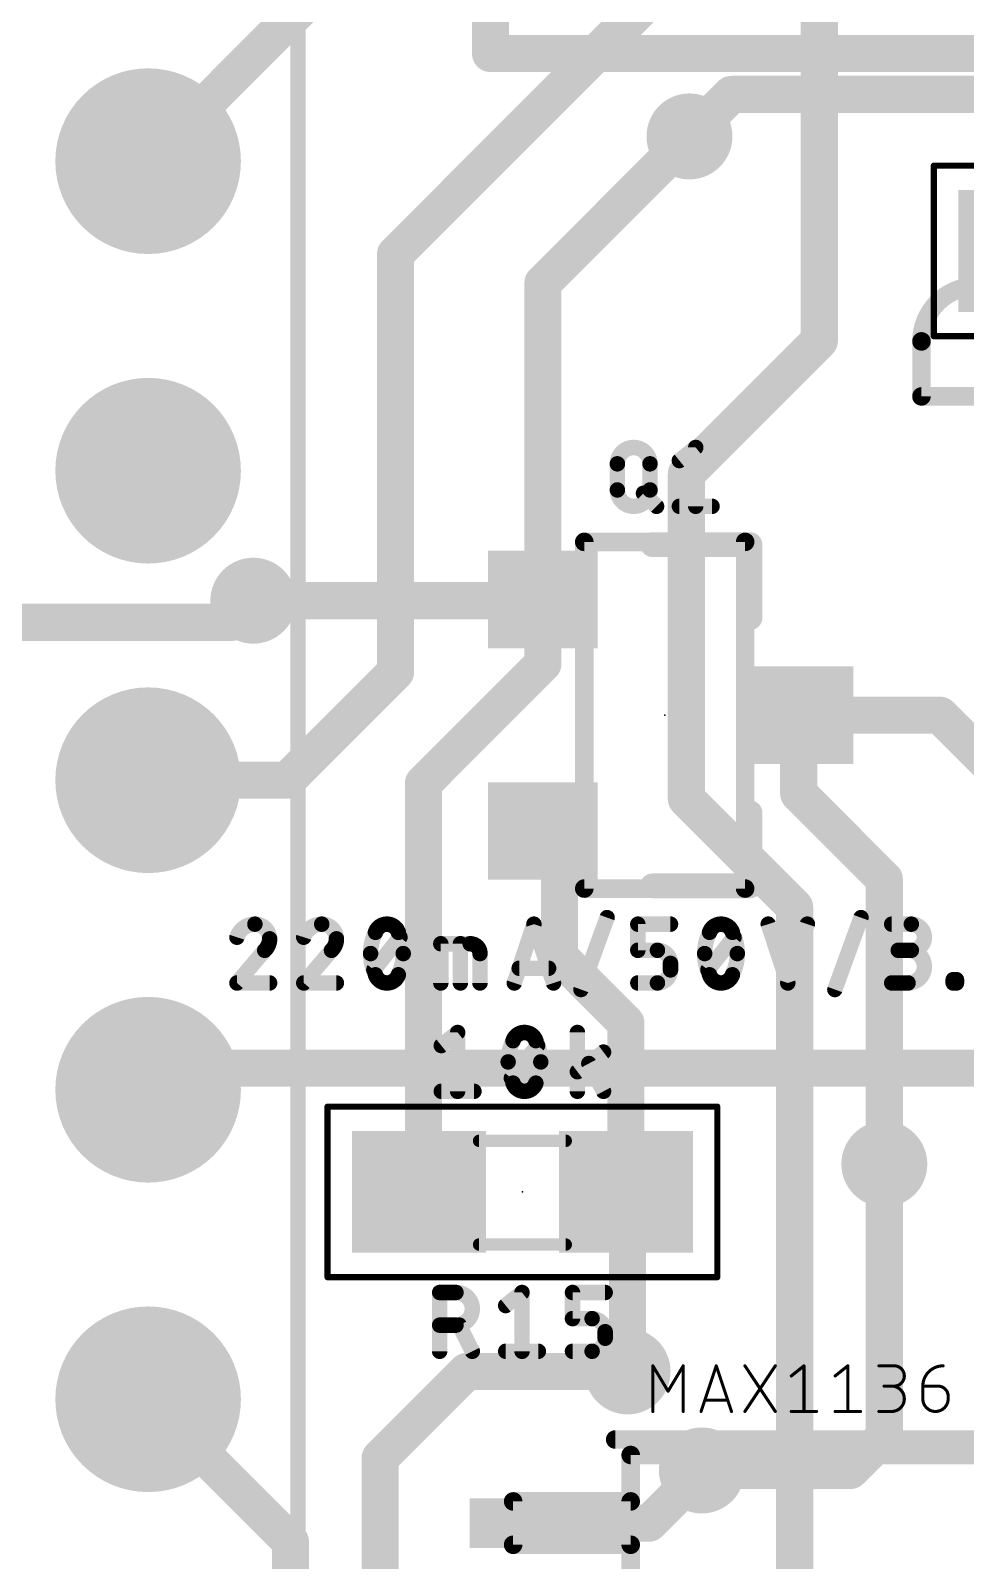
# Model space of a CAD drawing. Extents: x 11.3 to 101.7, y 6.2 to 96.
# Drawn here: x 26.54 to 34.22, y 28.62 to 41.18 of the extents above; entities that cross this region are included whole.
import ezdxf

# ---------------------------------------------------------------- set-up
doc = ezdxf.new("R2010")
doc.units = 0
for name, color, linetype in [('1', 12, 'CONTINUOUS'), ('16', 132, 'CONTINUOUS'), ('17', 110, 'CONTINUOUS'), ('18', 110, 'CONTINUOUS'), ('21', 253, 'CONTINUOUS'), ('23', 53, 'CONTINUOUS'), ('25', 253, 'CONTINUOUS'), ('27', 253, 'CONTINUOUS'), ('39', 12, 'CONTINUOUS'), ('49', 253, 'CONTINUOUS'), ('51', 253, 'CONTINUOUS')]:
    doc.layers.add(name, color=color, linetype=linetype)

# ---------------------------------------------------------------- blocks, each defined once
blk = doc.blocks.new('RECT')
blk.add_solid([(-0.5, -0.5), (0.5, -0.5), (-0.5, 0.5), (0.5, 0.5)])
blk = doc.blocks.new('ROUNDP')
at = {"const_width": 0.5}
blk.add_lwpolyline([(0, -0.25, 1), (0, 0.25, 1), (0, -0.25)], format="xyb", dxfattribs=at)
blk = doc.blocks.new('ROUNDV')
at = {"const_width": 0.5}
blk.add_lwpolyline([(0, -0.25, 1), (0, 0.25, 1), (0, -0.25)], format="xyb", dxfattribs=at)

msp = doc.modelspace()

# ---------------------------------------------------------------- linework, layer by layer
at = {"layer": '1', "const_width": 0.3048}
for points in [[(33.02, 43.175), (33.02, 38.6334)], [(30.75, 39.1066), (31.9532, 40.3098)], [(30.75, 36.51), (30.75, 39.1066)], [(33.02, 38.6334), (31.9278, 37.5412)], [(31.9278, 37.5412), (31.9278, 34.8742)], [(30.75, 36.51), (30.7398, 36.4998)], [(30.75, 36.51), (30.75, 35.9824)], [(30.7398, 36.4998), (28.3718, 36.4998)], [(30.75, 35.9824), (29.7688, 35.0012)], [(32.85, 35.56), (34.0106, 35.56)], [(32.85, 34.9172), (32.85, 35.56)], [(34.0106, 35.56), (34.8606, 34.71)], [(29.7688, 35.0012), (29.7688, 31.6856)], [(31.9278, 34.8742), (32.8168, 33.9852)], [(33.5534, 34.2138), (32.85, 34.9172)], [(30.75, 34.61), (30.8864, 34.4736)], [(30.8864, 34.4736), (30.8864, 33.5788)], [(33.5534, 31.877), (33.5534, 34.2138)], [(32.8168, 33.9852), (32.8168, 28.2448)], [(30.8864, 33.5788), (31.4316, 33.0336)], [(31.4316, 33.0336), (31.4316, 31.6484)], [(29.7316, 31.6484), (29.7688, 31.6856)], [(31.4452, 31.6348), (31.4316, 31.6484)], [(31.4452, 30.1752), (31.4452, 31.6348)], [(28.6766, 28.7782), (27.5082, 29.9466)], [(31.623, 28.9306), (32.0548, 29.3624)], [(30.8356, 28.9306), (31.623, 28.9306)], [(28.6766, 22.4028), (28.6766, 28.7782)]]:
    msp.add_lwpolyline(points, dxfattribs=at)
at = {"layer": '1', "const_width": 0.1524}
for points in [[(32.0071, 40.2559, 1), (31.8993, 40.3637)], [(30.8262, 39.1066, 1), (30.6738, 39.1066)], [(30.6961, 39.1605, 1), (30.8039, 39.0527)], [(32.9438, 38.6334, 1), (33.0962, 38.6334)], [(33.0739, 38.5795, 1), (32.9661, 38.6873)], [(32.004, 37.5412, 1), (31.8516, 37.5412)], [(31.8739, 37.5951, 1), (31.9817, 37.4873)], [(30.8262, 36.51, 1), (30.6738, 36.51)], [(30.8039, 36.4561, 1), (30.6961, 36.5639)], [(28.3718, 36.576, 1), (28.3718, 36.4236)], [(30.6859, 36.5537, 1), (30.7937, 36.4459)], [(30.6738, 36.51, 1), (30.8262, 36.51)], [(30.7398, 36.4236, 1), (30.7398, 36.576)], [(30.6738, 35.9824, 1), (30.8262, 35.9824)], [(30.8039, 35.9285, 1), (30.6961, 36.0363)], [(32.85, 35.6362, 1), (32.85, 35.4838)], [(32.9262, 35.56, 1), (32.7738, 35.56)], [(34.0645, 35.6139, 1), (33.9567, 35.5061)], [(34.0106, 35.4838, 1), (34.0106, 35.6362)], [(29.845, 35.0012, 1), (29.6926, 35.0012)], [(29.7149, 35.0551, 1), (29.8227, 34.9473)], [(31.9817, 34.9281, 1), (31.8739, 34.8203)], [(32.9039, 34.9711, 1), (32.7961, 34.8633)], [(31.8516, 34.8742, 1), (32.004, 34.8742)], [(32.7738, 34.9172, 1), (32.9262, 34.9172)], [(30.8039, 34.6639, 1), (30.6961, 34.5561)], [(30.9626, 34.4736, 1), (30.8102, 34.4736)], [(30.8325, 34.4197, 1), (30.9403, 34.5275)], [(33.6296, 34.2138, 1), (33.4772, 34.2138)], [(33.4995, 34.1599, 1), (33.6073, 34.2677)], [(32.893, 33.9852, 1), (32.7406, 33.9852)], [(32.7629, 33.9313, 1), (32.8707, 34.0391)], [(30.9403, 33.6327, 1), (30.8325, 33.5249)], [(30.8102, 33.5788, 1), (30.9626, 33.5788)], [(31.5078, 33.0336, 1), (31.3554, 33.0336)], [(31.3777, 32.9797, 1), (31.4855, 33.0875)], [(33.4772, 31.877, 1), (33.6296, 31.877)], [(29.6777, 31.7023, 1), (29.7855, 31.5945)], [(29.6926, 31.6856, 1), (29.845, 31.6856)], [(29.8227, 31.6317, 1), (29.7149, 31.7395)], [(31.4855, 31.7023, 1), (31.3777, 31.5945)], [(31.5214, 31.6348, 1), (31.369, 31.6348)], [(31.3913, 31.5809, 1), (31.4991, 31.6887)], [(31.3554, 31.6484, 1), (31.5078, 31.6484)], [(31.369, 30.1752, 1), (31.5214, 30.1752)], [(27.5621, 30.0005, 1), (27.4543, 29.8927)], [(32.1087, 29.3085, 1), (32.0009, 29.4163)], [(30.8356, 29.0068, 1), (30.8356, 28.8544)], [(31.5691, 28.9845, 1), (31.6769, 28.8767)], [(31.623, 28.8544, 1), (31.623, 29.0068)], [(28.7528, 28.7782, 1), (28.6004, 28.7782)], [(28.6227, 28.7243, 1), (28.7305, 28.8321)]]:
    msp.add_lwpolyline(points, format="xyb", dxfattribs=at)
at = {"layer": '16', "const_width": 0.3048}
for points in [[(27.5082, 40.1066), (29.5148, 42.1132)], [(29.5402, 39.3446), (32.1564, 41.9608)], [(31.9532, 40.3098), (32.298, 40.6546)], [(37.0586, 40.6546), (32.298, 40.6546)], [(29.5402, 35.9156), (29.5402, 39.3446)], [(28.3718, 36.4998), (28.194, 36.322)], [(21.4122, 36.322), (28.194, 36.322)], [(28.6512, 35.0266), (29.5402, 35.9156)], [(27.5082, 35.0266), (28.6512, 35.0266)], [(27.5082, 32.4866), (27.686, 32.6644)], [(27.686, 32.6644), (37.1094, 32.6644)], [(33.5534, 29.6418), (33.5534, 31.877)], [(29.4132, 29.464), (30.1244, 30.1752)], [(30.1244, 30.1752), (31.4452, 30.1752)], [(33.274, 29.3624), (33.5534, 29.6418)], [(29.4132, 24.2316), (29.4132, 29.464)], [(32.0548, 29.3624), (33.274, 29.3624)]]:
    msp.add_lwpolyline(points, dxfattribs=at)
at = {"layer": '16', "const_width": 0.1524}
for points in [[(32.298, 40.7308, 1), (32.298, 40.5784)], [(32.3519, 40.6007, 1), (32.2441, 40.7085)], [(31.8993, 40.3637, 1), (32.0071, 40.2559)], [(27.4543, 40.1605, 1), (27.5621, 40.0527)], [(29.6164, 39.3446, 1), (29.464, 39.3446)], [(29.4863, 39.3985, 1), (29.5941, 39.2907)], [(28.4257, 36.4459, 1), (28.3179, 36.5537)], [(28.1401, 36.3759, 1), (28.2479, 36.2681)], [(28.194, 36.2458, 1), (28.194, 36.3982)], [(29.5941, 35.8617, 1), (29.4863, 35.9695)], [(29.464, 35.9156, 1), (29.6164, 35.9156)], [(27.5082, 35.1028, 1), (27.5082, 34.9504)], [(28.5973, 35.0805, 1), (28.7051, 34.9727)], [(28.6512, 34.9504, 1), (28.6512, 35.1028)], [(27.686, 32.7406, 1), (27.686, 32.5882)], [(27.7399, 32.6105, 1), (27.6321, 32.7183)], [(27.4543, 32.5405, 1), (27.5621, 32.4327)], [(33.6296, 31.877, 1), (33.4772, 31.877)], [(30.1244, 30.2514, 1), (30.1244, 30.099)], [(30.1783, 30.1213, 1), (30.0705, 30.2291)], [(31.4452, 30.099, 1), (31.4452, 30.2514)], [(33.6073, 29.5879, 1), (33.4995, 29.6957)], [(33.4772, 29.6418, 1), (33.6296, 29.6418)], [(29.4894, 29.464, 1), (29.337, 29.464)], [(29.3593, 29.5179, 1), (29.4671, 29.4101)], [(32.0548, 29.4386, 1), (32.0548, 29.2862)], [(33.274, 29.2862, 1), (33.274, 29.4386)], [(33.2201, 29.4163, 1), (33.3279, 29.3085)]]:
    msp.add_lwpolyline(points, format="xyb", dxfattribs=at)
at = {"layer": '21'}
for points, const_width in [([(28.7382, 16.629), (28.7382, 67.129)], 0.127), ([(30.32, 42.37), (30.32, 40.99)], 0.3048), ([(30.32, 40.99), (35.72, 40.99)], 0.3048), ([(32.45, 36.96), (31.65, 36.96)], 0.2032), ([(32.45, 36.36), (32.45, 36.96)], 0.2032), ([(32.45, 34.76), (32.45, 34.16)], 0.2032), ([(32.45, 34.16), (31.65, 34.16)], 0.2032), ([(34.6964, 29.6164), (31.3436, 29.6164)], 0.1524)]:
    msp.add_lwpolyline(points, dxfattribs=dict(at, const_width=const_width))
for points, const_width in [([(30.32, 41.0662, 1), (30.32, 40.9138)], 0.1524), ([(30.2438, 40.99, 1), (30.3962, 40.99)], 0.1524), ([(31.65, 37.0108, 1), (31.65, 36.9092)], 0.1016), ([(32.5008, 36.96, 1), (32.3992, 36.96)], 0.1016), ([(32.45, 36.9092, 1), (32.45, 37.0108)], 0.1016), ([(32.3992, 36.36, 1), (32.5008, 36.36)], 0.1016), ([(32.5008, 34.76, 1), (32.3992, 34.76)], 0.1016), ([(31.65, 34.2108, 1), (31.65, 34.1092)], 0.1016), ([(32.3992, 34.16, 1), (32.5008, 34.16)], 0.1016), ([(32.45, 34.1092, 1), (32.45, 34.2108)], 0.1016), ([(31.3436, 29.6545, 1), (31.3436, 29.5783)], 0.0762)]:
    msp.add_lwpolyline(points, format="xyb", dxfattribs=dict(at, const_width=const_width))
at = {"layer": '23'}
for p in [(31.75, 35.56), (30.5816, 31.6484)]:
    msp.add_point(p, dxfattribs=at)
at = {"layer": '25'}
for points, const_width in [([(31.6294, 37.623, 1), (31.3613, 37.623)], 0.127), ([(32.0364, 37.7571, 1), (31.9729, 37.7571)], 0.0635), ([(32.0244, 37.7323, 1), (31.9848, 37.7819)], 0.0635), ([(31.3931, 37.623, 1), (31.3296, 37.623)], 0.0635), ([(31.6612, 37.623, 1), (31.5977, 37.623)], 0.0635), ([(31.8507, 37.6746, 1), (31.8904, 37.6251)], 0.0635), ([(31.3296, 37.623, 1), (31.3931, 37.623)], 0.0635), ([(31.5977, 37.623, 1), (31.6612, 37.623)], 0.0635), ([(31.3613, 37.4086, 1), (31.6294, 37.4086)], 0.127), ([(31.3931, 37.4086, 1), (31.3296, 37.4086)], 0.0635), ([(31.3296, 37.4086, 1), (31.3931, 37.4086)], 0.0635), ([(31.5983, 37.4042, 1), (31.5534, 37.3593)], 0.0635), ([(31.6612, 37.4086, 1), (31.5977, 37.4086)], 0.0635), ([(31.5977, 37.4086, 1), (31.6612, 37.4086)], 0.0635), ([(31.6606, 37.252, 1), (31.7055, 37.297)], 0.0635), ([(31.8706, 37.3063, 1), (31.8706, 37.2428)], 0.0635), ([(31.9729, 37.2745, 1), (32.0364, 37.2745)], 0.0635), ([(32.1387, 37.2428, 1), (32.1387, 37.3063)], 0.0635), ([(29.9338, 30.8229, 1), (29.8703, 30.8229)], 0.0635), ([(29.9021, 30.8546, 1), (29.9021, 30.7912)], 0.0635), ([(30.0361, 30.5548, 1), (30.0361, 30.8229)], 0.127), ([(30.0361, 30.8546, 1), (30.0361, 30.7912)], 0.0635), ([(30.0361, 30.7912, 1), (30.0361, 30.8546)], 0.0635), ([(30.6102, 30.8229, 1), (30.5467, 30.8229)], 0.0635), ([(30.5982, 30.7981, 1), (30.5586, 30.8477)], 0.0635), ([(31.0247, 30.8229, 1), (30.9612, 30.8229)], 0.0635), ([(30.993, 30.8546, 1), (30.993, 30.7912)], 0.0635), ([(31.2611, 30.7912, 1), (31.2611, 30.8546)], 0.0635), ([(30.4245, 30.7404, 1), (30.4642, 30.6909)], 0.0635), ([(30.993, 30.6402, 1), (30.993, 30.5767)], 0.0635), ([(30.9612, 30.6084, 1), (31.0247, 30.6084)], 0.0635), ([(31.2611, 30.5012, 0.4142), (31.1539, 30.6084)], 0.127), ([(31.1539, 30.6402, 1), (31.1539, 30.5767)], 0.0635), ([(31.1539, 30.5767, 1), (31.1539, 30.6402)], 0.0635), ([(29.9021, 30.5865, 1), (29.9021, 30.523)], 0.0635), ([(30.0361, 30.5865, 1), (30.0361, 30.523)], 0.0635), ([(30.0914, 30.569, 1), (30.0346, 30.5406)], 0.0635), ([(30.0361, 30.523, 1), (30.0361, 30.5865)], 0.0635), ([(31.1539, 30.3403, 0.4142), (31.2611, 30.4475)], 0.127), ([(31.2929, 30.5012, 1), (31.2294, 30.5012)], 0.0635), ([(31.2294, 30.5012, 1), (31.2929, 30.5012)], 0.0635), ([(31.2929, 30.4475, 1), (31.2294, 30.4475)], 0.0635), ([(30.1418, 30.3261, 1), (30.1986, 30.3545)], 0.0635), ([(30.4444, 30.3721, 1), (30.4444, 30.3086)], 0.0635), ([(30.7125, 30.3086, 1), (30.7125, 30.3721)], 0.0635), ([(30.993, 30.3721, 1), (30.993, 30.3086)], 0.0635), ([(31.1539, 30.3721, 1), (31.1539, 30.3086)], 0.0635), ([(31.1539, 30.3086, 1), (31.1539, 30.3721)], 0.0635), ([(31.2294, 30.4475, 1), (31.2929, 30.4475)], 0.0635), ([(29.8703, 30.3403, 1), (29.9338, 30.3403)], 0.0635), ([(30.5467, 30.3403, 1), (30.6102, 30.3403)], 0.0635)]:
    msp.add_lwpolyline(points, format="xyb", dxfattribs=dict(at, const_width=const_width))
at = {"layer": '25', "const_width": 0.127}
for points in [[(31.8706, 37.6499), (32.0046, 37.7571)], [(32.0046, 37.7571), (32.0046, 37.2745)], [(31.3613, 37.4086), (31.3613, 37.623)], [(31.6294, 37.623), (31.6294, 37.4086)], [(31.5758, 37.3817), (31.6831, 37.2745)], [(31.8706, 37.2745), (32.1387, 37.2745)], [(29.9021, 30.3403), (29.9021, 30.8229)], [(29.9021, 30.8229), (30.0361, 30.8229)], [(30.4444, 30.7157), (30.5784, 30.8229)], [(30.5784, 30.8229), (30.5784, 30.3403)], [(30.993, 30.6084), (30.993, 30.8229)], [(30.993, 30.8229), (31.2611, 30.8229)], [(31.1539, 30.6084), (30.993, 30.6084)], [(30.0361, 30.5548), (29.9021, 30.5548)], [(30.1702, 30.3403), (30.063, 30.5548)], [(31.2611, 30.4475), (31.2611, 30.5012)], [(30.4444, 30.3403), (30.7125, 30.3403)], [(30.993, 30.3403), (31.1539, 30.3403)]]:
    msp.add_lwpolyline(points, dxfattribs=at)
at = {"layer": '27'}
for points, const_width in [([(28.385, 33.8455, 0.3252), (28.2376, 33.7383)], 0.127), ([(28.5057, 33.7248, 0.4142), (28.385, 33.8455)], 0.127), ([(28.385, 33.8772, 1), (28.385, 33.8137)], 0.0635), ([(28.385, 33.8138, 1), (28.385, 33.8772)], 0.0635), ([(28.9337, 33.8455, 0.3252), (28.7862, 33.7383)], 0.127), ([(29.0543, 33.7248, 0.4142), (28.9337, 33.8455)], 0.127), ([(28.9337, 33.8772, 1), (28.9337, 33.8137)], 0.0635), ([(28.9337, 33.8138, 1), (28.9337, 33.8772)], 0.0635), ([(29.4689, 33.8455, 0.3205), (29.3751, 33.7785)], 0.127), ([(29.5627, 33.7785, 0.3205), (29.4689, 33.8455)], 0.127), ([(29.4689, 33.8772, 1), (29.4689, 33.8138)], 0.0635), ([(29.4689, 33.8138, 1), (29.4689, 33.8772)], 0.0635), ([(30.706, 33.8555, 1), (30.6458, 33.8355)], 0.0635), ([(30.706, 33.8355, 1), (30.6458, 33.8555)], 0.0635), ([(31.3068, 33.8883, 1), (31.2471, 33.91)], 0.0635), ([(31.5294, 33.8773, 1), (31.5294, 33.8137)], 0.0635), ([(31.5611, 33.8455, 1), (31.4976, 33.8455)], 0.0635), ([(31.7975, 33.8137, 1), (31.7975, 33.8773)], 0.0635), ([(32.2121, 33.8455, 0.3205), (32.1182, 33.7785)], 0.127), ([(32.3059, 33.7785, 0.3205), (32.2121, 33.8455)], 0.127), ([(32.2121, 33.8772, 1), (32.2121, 33.8138)], 0.0635), ([(32.2121, 33.8138, 1), (32.2121, 33.8772)], 0.0635), ([(32.63, 33.8555, 1), (32.5697, 33.8355)], 0.0635), ([(32.9517, 33.8355, 1), (32.8915, 33.8555)], 0.0635), ([(33.3916, 33.8883, 1), (33.3319, 33.91)], 0.0635), ([(33.6142, 33.8773, 1), (33.6142, 33.8137)], 0.0635), ([(33.7751, 33.8773, 1), (33.7751, 33.8137)], 0.0635), ([(33.7751, 33.631, 1), (33.7751, 33.8455)], 0.127), ([(33.7751, 33.8137, 1), (33.7751, 33.8773)], 0.0635), ([(28.2074, 33.748, 1), (28.2678, 33.7285)], 0.0635), ([(28.4655, 33.631, 0.2053), (28.5057, 33.7248)], 0.127), ([(28.5374, 33.7248, 1), (28.4739, 33.7248)], 0.0635), ([(28.756, 33.748, 1), (28.8164, 33.7285)], 0.0635), ([(29.0141, 33.631, 0.2053), (29.0543, 33.7248)], 0.127), ([(29.0861, 33.7248, 1), (29.0226, 33.7248)], 0.0635), ([(29.3751, 33.7785, 0.1139), (29.3348, 33.6042)], 0.127), ([(29.345, 33.7888, 1), (29.4051, 33.7682)], 0.0635), ([(29.4036, 33.7646, 1), (29.3465, 33.7924)], 0.0635), ([(29.603, 33.6042, 0.1139), (29.5627, 33.7785)], 0.127), ([(29.5913, 33.7924, 1), (29.5342, 33.7646)], 0.0635), ([(29.5327, 33.7682, 1), (29.5928, 33.7888)], 0.0635), ([(29.6009, 33.7184, 1), (29.5514, 33.7581)], 0.0635), ([(32.1182, 33.7785, 0.1139), (32.078, 33.6042)], 0.127), ([(32.0882, 33.7888, 1), (32.1483, 33.7682)], 0.0635), ([(32.1468, 33.7646, 1), (32.0897, 33.7924)], 0.0635), ([(32.3461, 33.6042, 0.1139), (32.3059, 33.7785)], 0.127), ([(32.3345, 33.7924, 1), (32.2774, 33.7646)], 0.0635), ([(32.2759, 33.7682, 1), (32.336, 33.7888)], 0.0635), ([(32.3441, 33.7184, 1), (32.2945, 33.7581)], 0.0635), ([(28.4436, 33.654, 1), (28.4874, 33.608)], 0.0635), ([(28.4897, 33.6104, 1), (28.4413, 33.6516)], 0.0635), ([(28.4739, 33.7248, 1), (28.5374, 33.7248)], 0.0635), ([(28.9922, 33.654, 1), (29.036, 33.608)], 0.0635), ([(29.0383, 33.6104, 1), (28.9899, 33.6516)], 0.0635), ([(29.0226, 33.7248, 1), (29.0861, 33.7248)], 0.0635), ([(29.3348, 33.6042, 0.1139), (29.3751, 33.4299)], 0.127), ([(29.3666, 33.6042, 1), (29.3031, 33.6042)], 0.0635), ([(29.5627, 33.4299, 0.1139), (29.603, 33.6042)], 0.127), ([(29.6347, 33.6042, 1), (29.5712, 33.6042)], 0.0635), ([(29.9115, 33.7164, 1), (29.9115, 33.6529)], 0.0635), ([(29.9433, 33.6846, 1), (29.8798, 33.6846)], 0.0635), ([(30.1042, 33.6846, 1), (30.0407, 33.6846)], 0.0635), ([(30.1528, 33.7164, 1), (30.1528, 33.6529)], 0.0635), ([(30.2333, 33.6042, 0.4142), (30.1528, 33.6846)], 0.127), ([(30.1528, 33.6529, 1), (30.1528, 33.7164)], 0.0635), ([(30.265, 33.6042, 1), (30.2015, 33.6042)], 0.0635), ([(31.4976, 33.631, 1), (31.5611, 33.631)], 0.0635), ([(31.5294, 33.6628, 1), (31.5294, 33.5993)], 0.0635), ([(31.6903, 33.6628, 1), (31.6903, 33.5993)], 0.0635), ([(31.7975, 33.5238, 0.4142), (31.6903, 33.631)], 0.127), ([(31.6903, 33.5993, 1), (31.6903, 33.6628)], 0.0635), ([(32.078, 33.6042, 0.1139), (32.1182, 33.4299)], 0.127), ([(32.1098, 33.6042, 1), (32.0463, 33.6042)], 0.0635), ([(32.3059, 33.4299, 0.1139), (32.3461, 33.6042)], 0.127), ([(32.3779, 33.6042, 1), (32.3144, 33.6042)], 0.0635), ([(33.6678, 33.6628, 1), (33.6678, 33.5993)], 0.0635), ([(33.7483, 33.6628, 1), (33.7483, 33.5993)], 0.0635), ([(33.7483, 33.3629, 1), (33.7483, 33.631)], 0.127), ([(33.7751, 33.6628, 1), (33.7751, 33.5993)], 0.0635), ([(33.7751, 33.5993, 1), (33.7751, 33.6628)], 0.0635), ([(29.3031, 33.6042, 1), (29.3666, 33.6042)], 0.0635), ([(29.3369, 33.49, 1), (29.3864, 33.4503)], 0.0635), ([(29.5712, 33.6042, 1), (29.6347, 33.6042)], 0.0635), ([(30.2015, 33.6042, 1), (30.265, 33.6042)], 0.0635), ([(30.5553, 33.5153, 1), (30.5553, 33.4518)], 0.0635), ([(30.7966, 33.4518, 1), (30.7966, 33.5153)], 0.0635), ([(31.6903, 33.3629, 0.4142), (31.7975, 33.4701)], 0.127), ([(31.8293, 33.5238, 1), (31.7658, 33.5238)], 0.0635), ([(31.7658, 33.5238, 1), (31.8293, 33.5238)], 0.0635), ([(31.8293, 33.4701, 1), (31.7658, 33.4701)], 0.0635), ([(32.0463, 33.6042, 1), (32.1098, 33.6042)], 0.0635), ([(32.08, 33.49, 1), (32.1296, 33.4503)], 0.0635), ([(32.3144, 33.6042, 1), (32.3779, 33.6042)], 0.0635), ([(28.2376, 33.3947, 1), (28.2376, 33.3312)], 0.0635), ([(28.2134, 33.3835, 1), (28.2618, 33.3423)], 0.0635), ([(28.5057, 33.3312, 1), (28.5057, 33.3947)], 0.0635), ([(28.7862, 33.3947, 1), (28.7862, 33.3312)], 0.0635), ([(28.762, 33.3835, 1), (28.8104, 33.3423)], 0.0635), ([(29.0543, 33.3312, 1), (29.0543, 33.3947)], 0.0635), ([(29.4051, 33.4402, 1), (29.345, 33.4196)], 0.0635), ([(29.3751, 33.4299, 0.3205), (29.4689, 33.3629)], 0.127), ([(29.3465, 33.416, 1), (29.4036, 33.4438)], 0.0635), ([(29.4689, 33.3629, 0.3205), (29.5627, 33.4299)], 0.127), ([(29.4689, 33.3946, 1), (29.4689, 33.3312)], 0.0635), ([(29.4689, 33.3312, 1), (29.4689, 33.3946)], 0.0635), ([(29.5342, 33.4438, 1), (29.5913, 33.416)], 0.0635), ([(29.5928, 33.4196, 1), (29.5327, 33.4402)], 0.0635), ([(29.8798, 33.3629, 1), (29.9433, 33.3629)], 0.0635), ([(30.0407, 33.3629, 1), (30.1042, 33.3629)], 0.0635), ([(30.2015, 33.3629, 1), (30.265, 33.3629)], 0.0635), ([(30.4849, 33.3729, 1), (30.5452, 33.3529)], 0.0635), ([(30.8067, 33.3529, 1), (30.8669, 33.3729)], 0.0635), ([(31.5294, 33.3947, 1), (31.5294, 33.3312)], 0.0635), ([(31.6903, 33.3947, 1), (31.6903, 33.3312)], 0.0635), ([(31.6903, 33.3312, 1), (31.6903, 33.3947)], 0.0635), ([(31.7658, 33.4701, 1), (31.8293, 33.4701)], 0.0635), ([(32.1182, 33.4299, 0.3205), (32.2121, 33.3629)], 0.127), ([(32.1483, 33.4402, 1), (32.0882, 33.4196)], 0.0635), ([(32.0897, 33.416, 1), (32.1468, 33.4438)], 0.0635), ([(32.2121, 33.3629, 0.3205), (32.3059, 33.4299)], 0.127), ([(32.2121, 33.3946, 1), (32.2121, 33.3312)], 0.0635), ([(32.2121, 33.3312, 1), (32.2121, 33.3946)], 0.0635), ([(32.2774, 33.4438, 1), (32.3345, 33.416)], 0.0635), ([(32.336, 33.4196, 1), (32.2759, 33.4402)], 0.0635), ([(32.7306, 33.3729, 1), (32.7908, 33.3529)], 0.0635), ([(32.7306, 33.3529, 1), (32.7908, 33.3729)], 0.0635), ([(33.6142, 33.3947, 1), (33.6142, 33.3312)], 0.0635), ([(33.7483, 33.3947, 1), (33.7483, 33.3312)], 0.0635), ([(33.7483, 33.3312, 1), (33.7483, 33.3947)], 0.0635), ([(34.1189, 33.4215, 1), (34.1189, 33.358)], 0.0635), ([(34.1507, 33.3897, 1), (34.0872, 33.3897)], 0.0635), ([(34.1189, 33.3947, 1), (34.1189, 33.3312)], 0.0635), ([(34.0872, 33.3629, 1), (34.1507, 33.3629)], 0.0635), ([(34.1775, 33.3897, 1), (34.114, 33.3897)], 0.0635), ([(34.114, 33.3629, 1), (34.1775, 33.3629)], 0.0635), ([(34.1457, 33.358, 1), (34.1457, 33.4215)], 0.0635), ([(34.1457, 33.3312, 1), (34.1457, 33.3947)], 0.0635), ([(31.0326, 33.3201, 1), (31.0923, 33.2984)], 0.0635), ([(33.1174, 33.3201, 1), (33.1771, 33.2984)], 0.0635), ([(30.0814, 32.9565, 1), (30.0179, 32.9565)], 0.0635), ([(30.0695, 32.9317, 1), (30.0298, 32.9813)], 0.0635), ([(30.5983, 32.9565, 0.3205), (30.5045, 32.8895)], 0.127), ([(30.6921, 32.8895, 0.3205), (30.5983, 32.9565)], 0.127), ([(30.5983, 32.9882, 1), (30.5983, 32.9248)], 0.0635), ([(30.5983, 32.9248, 1), (30.5983, 32.9882)], 0.0635), ([(31.0649, 32.9565, 1), (31.0014, 32.9565)], 0.0635), ([(29.8958, 32.874, 1), (29.9354, 32.8245)], 0.0635), ([(30.5045, 32.8895, 0.1139), (30.4642, 32.7152)], 0.127), ([(30.4744, 32.8998, 1), (30.5345, 32.8792)], 0.0635), ([(30.533, 32.8756, 1), (30.4759, 32.9034)], 0.0635), ([(30.7323, 32.7152, 0.1139), (30.6921, 32.8895)], 0.127), ([(30.7207, 32.9034, 1), (30.6636, 32.8756)], 0.0635), ([(30.6621, 32.8792, 1), (30.7222, 32.8998)], 0.0635), ([(30.7303, 32.8294, 1), (30.6807, 32.8691)], 0.0635), ([(30.4642, 32.7152, 0.1139), (30.5045, 32.5409)], 0.127), ([(30.496, 32.7152, 1), (30.4325, 32.7152)], 0.0635), ([(30.6921, 32.5409, 0.1139), (30.7323, 32.7152)], 0.127), ([(30.7641, 32.7152, 1), (30.7006, 32.7152)], 0.0635), ([(31.2666, 32.7702, 1), (31.2285, 32.821)], 0.0635), ([(30.4325, 32.7152, 1), (30.496, 32.7152)], 0.0635), ([(30.7006, 32.7152, 1), (30.7641, 32.7152)], 0.0635), ([(31.0141, 32.6602, 1), (31.0522, 32.6094)], 0.0635), ([(31.155, 32.7166, 1), (31.0989, 32.6869)], 0.0635), ([(29.9156, 32.5057, 1), (29.9156, 32.4421)], 0.0635), ([(30.1837, 32.4421, 1), (30.1837, 32.5057)], 0.0635), ([(30.4663, 32.601, 1), (30.5158, 32.5613)], 0.0635), ([(30.5345, 32.5512, 1), (30.4744, 32.5306)], 0.0635), ([(30.5045, 32.5409, 0.3205), (30.5983, 32.4739)], 0.127), ([(30.4759, 32.527, 1), (30.533, 32.5548)], 0.0635), ([(30.5983, 32.4739, 0.3205), (30.6921, 32.5409)], 0.127), ([(30.5983, 32.5056, 1), (30.5983, 32.4422)], 0.0635), ([(30.5983, 32.4422, 1), (30.5983, 32.5056)], 0.0635), ([(30.6636, 32.5548, 1), (30.7207, 32.527)], 0.0635), ([(30.7222, 32.5306, 1), (30.6621, 32.5512)], 0.0635), ([(31.2195, 32.459, 1), (31.2757, 32.4888)], 0.0635), ([(30.0179, 32.4739, 1), (30.0814, 32.4739)], 0.0635), ([(31.0014, 32.4739, 1), (31.0649, 32.4739)], 0.0635), ([(31.658, 30.2244, 1), (31.6472, 30.2178)], 0.0127), ([(31.659, 30.2211, 1), (31.6463, 30.2211)], 0.0127), ([(31.9087, 30.2211, 1), (31.896, 30.2211)], 0.0127), ([(31.9078, 30.2178, 1), (31.8969, 30.2244)], 0.0127), ([(32.1795, 30.2231, 1), (32.1674, 30.2191)], 0.0127), ([(32.1795, 30.2191, 1), (32.1674, 30.2231)], 0.0127), ([(32.4139, 30.2246, 1), (32.4033, 30.2176)], 0.0127), ([(32.6636, 30.2176, 1), (32.653, 30.2246)], 0.0127), ([(32.7854, 30.1428, 1), (32.7934, 30.1329)], 0.0127), ([(32.8998, 30.2211, 1), (32.8871, 30.2211)], 0.0127), ([(32.8974, 30.2161, 1), (32.8895, 30.2261)], 0.0127), ([(33.1454, 30.1428, 1), (33.1534, 30.1329)], 0.0127), ([(33.2598, 30.2211, 1), (33.2471, 30.2211)], 0.0127), ([(33.2574, 30.2161, 1), (33.2495, 30.2261)], 0.0127), ([(33.5094, 30.2275, 1), (33.5094, 30.2147)], 0.0127), ([(33.6343, 30.2275, 1), (33.6343, 30.2147)], 0.0127), ([(33.6343, 30.0546, 1), (33.6343, 30.2211)], 0.0254), ([(33.6343, 30.2147, 1), (33.6343, 30.2275)], 0.0127), ([(34.0359, 30.2211, 0.4142), (33.8694, 30.0546)], 0.0254), ([(34.0359, 30.2148, 1), (34.0359, 30.2274)], 0.0127), ([(31.772, 30.0163, 1), (31.7829, 30.0097)], 0.0127), ([(31.772, 30.0097, 1), (31.7829, 30.0163)], 0.0127), ([(33.551, 30.061, 1), (33.551, 30.0483)], 0.0127), ([(33.6135, 30.061, 1), (33.6135, 30.0483)], 0.0127), ([(33.6135, 29.8465, 1), (33.6135, 30.0546)], 0.0254), ([(33.6343, 30.061, 1), (33.6343, 30.0483)], 0.0127), ([(33.6343, 30.0483, 1), (33.6343, 30.061)], 0.0127), ([(33.8694, 30.061, 1), (33.8694, 30.0483)], 0.0127), ([(33.8757, 30.0546, 1), (33.8631, 30.0546)], 0.0127), ([(33.8631, 30.0546, 1), (33.8757, 30.0546)], 0.0127), ([(33.9943, 30.061, 1), (33.9943, 30.0483)], 0.0127), ([(34.0775, 29.9714, 0.4142), (33.9943, 30.0546)], 0.0254), ([(33.9943, 30.0483, 1), (33.9943, 30.061)], 0.0127), ([(32.0798, 29.9465, 1), (32.0798, 29.9338)], 0.0127), ([(32.2671, 29.9338, 1), (32.2671, 29.9465)], 0.0127), ([(33.8694, 29.9506, 1), (34.0775, 29.9506)], 0.0254), ([(33.8757, 29.9506, 1), (33.863, 29.9506)], 0.0127), ([(33.8631, 29.9506, 1), (33.8757, 29.9506)], 0.0127), ([(34.0839, 29.9714, 1), (34.0712, 29.9714)], 0.0127), ([(34.0712, 29.9714, 1), (34.0839, 29.9714)], 0.0127), ([(34.0839, 29.9506, 1), (34.0712, 29.9506)], 0.0127), ([(34.0712, 29.9506, 1), (34.0839, 29.9506)], 0.0127), ([(31.6463, 29.8465, 1), (31.659, 29.8465)], 0.0127), ([(31.896, 29.8465, 1), (31.9087, 29.8465)], 0.0127), ([(32.0426, 29.8485, 1), (32.0546, 29.8445)], 0.0127), ([(32.2923, 29.8445, 1), (32.3044, 29.8485)], 0.0127), ([(32.4033, 29.85, 1), (32.4139, 29.843)], 0.0127), ([(32.653, 29.843, 1), (32.6636, 29.85)], 0.0127), ([(32.7894, 29.8529, 1), (32.7894, 29.8402)], 0.0127), ([(32.8871, 29.8465, 1), (32.8998, 29.8465)], 0.0127), ([(32.9975, 29.8402, 1), (32.9975, 29.8529)], 0.0127), ([(33.1494, 29.8529, 1), (33.1494, 29.8402)], 0.0127), ([(33.2471, 29.8465, 1), (33.2598, 29.8465)], 0.0127), ([(33.3575, 29.8402, 1), (33.3575, 29.8529)], 0.0127), ([(33.5094, 29.8529, 1), (33.5094, 29.8402)], 0.0127), ([(33.6135, 29.8529, 1), (33.6135, 29.8402)], 0.0127), ([(33.6135, 29.8402, 1), (33.6135, 29.8529)], 0.0127)]:
    msp.add_lwpolyline(points, format="xyb", dxfattribs=dict(at, const_width=const_width))
for points, const_width in [([(30.515, 33.3629), (30.6759, 33.8455)], 0.127), ([(30.6759, 33.8455), (30.8368, 33.3629)], 0.127), ([(31.0624, 33.3093), (31.2769, 33.8991)], 0.127), ([(31.5294, 33.631), (31.5294, 33.8455)], 0.127), ([(31.5294, 33.8455), (31.7975, 33.8455)], 0.127), ([(32.5999, 33.8455), (32.7607, 33.3629)], 0.127), ([(32.7607, 33.3629), (32.9216, 33.8455)], 0.127), ([(33.1472, 33.3093), (33.3617, 33.8991)], 0.127), ([(33.6142, 33.8455), (33.7751, 33.8455)], 0.127), ([(29.3617, 33.4701), (29.5761, 33.7383)], 0.127), ([(32.1048, 33.4701), (32.3193, 33.7383)], 0.127), ([(28.4655, 33.631), (28.2376, 33.3629)], 0.127), ([(29.0141, 33.631), (28.7862, 33.3629)], 0.127), ([(29.9115, 33.3629), (29.9115, 33.6846)], 0.127), ([(29.9115, 33.6846), (30.1528, 33.6846)], 0.127), ([(30.0724, 33.3629), (30.0724, 33.6846)], 0.127), ([(30.2333, 33.6042), (30.2333, 33.3629)], 0.127), ([(31.6903, 33.631), (31.5294, 33.631)], 0.127), ([(33.7751, 33.631), (33.6678, 33.631)], 0.127), ([(30.7966, 33.4836), (30.5553, 33.4836)], 0.127), ([(31.7975, 33.4701), (31.7975, 33.5238)], 0.127), ([(28.2376, 33.3629), (28.5057, 33.3629)], 0.127), ([(28.7862, 33.3629), (29.0543, 33.3629)], 0.127), ([(31.5294, 33.3629), (31.6903, 33.3629)], 0.127), ([(33.6142, 33.3629), (33.7483, 33.3629)], 0.127), ([(34.1189, 33.3629), (34.1189, 33.3897)], 0.127), ([(34.1189, 33.3897), (34.1457, 33.3897)], 0.127), ([(34.1457, 33.3629), (34.1189, 33.3629)], 0.127), ([(34.1457, 33.3897), (34.1457, 33.3629)], 0.127), ([(29.9156, 32.8493), (30.0497, 32.9565)], 0.127), ([(30.0497, 32.9565), (30.0497, 32.4739)], 0.127), ([(31.0331, 32.4739), (31.0331, 32.9565)], 0.127), ([(30.491, 32.5811), (30.7055, 32.8493)], 0.127), ([(31.2476, 32.7956), (31.0331, 32.6348)], 0.127), ([(31.2476, 32.4739), (31.1269, 32.7018)], 0.127), ([(29.9156, 32.4739), (30.1837, 32.4739)], 0.127), ([(31.6526, 29.8465), (31.6526, 30.2211)], 0.0254), ([(31.6526, 30.2211), (31.7775, 30.013)], 0.0254), ([(31.7775, 30.013), (31.9023, 30.2211)], 0.0254), ([(31.9023, 30.2211), (31.9023, 29.8465)], 0.0254), ([(32.0486, 29.8465), (32.1735, 30.2211)], 0.0254), ([(32.1735, 30.2211), (32.2983, 29.8465)], 0.0254), ([(32.4086, 29.8465), (32.6583, 30.2211)], 0.0254), ([(32.4086, 30.2211), (32.6583, 29.8465)], 0.0254), ([(32.7894, 30.1379), (32.8935, 30.2211)], 0.0254), ([(32.8935, 30.2211), (32.8935, 29.8465)], 0.0254), ([(33.1494, 30.1379), (33.2535, 30.2211)], 0.0254), ([(33.2535, 30.2211), (33.2535, 29.8465)], 0.0254), ([(33.5094, 30.2211), (33.6343, 30.2211)], 0.0254), ([(33.6343, 30.0546), (33.551, 30.0546)], 0.0254), ([(33.8694, 30.0546), (33.9943, 30.0546)], 0.0254), ([(33.8694, 29.9506), (33.8694, 30.0546)], 0.0254), ([(32.2671, 29.9402), (32.0798, 29.9402)], 0.0254), ([(34.0775, 29.9714), (34.0775, 29.9506)], 0.0254), ([(32.7894, 29.8465), (32.9975, 29.8465)], 0.0254), ([(33.1494, 29.8465), (33.3575, 29.8465)], 0.0254), ([(33.5094, 29.8465), (33.6135, 29.8465)], 0.0254)]:
    msp.add_lwpolyline(points, dxfattribs=dict(at, const_width=const_width))
at = {"layer": '39', "const_width": 0.0508}
for points in [[(33.96, 40.07), (37.16, 40.07)], [(33.96, 38.67), (33.96, 40.07)], [(37.16, 38.67), (33.96, 38.67)], [(28.9816, 30.9484), (28.9816, 32.3484)], [(28.9816, 32.3484), (32.1816, 32.3484)], [(32.1816, 32.3484), (32.1816, 30.9484)], [(32.1816, 30.9484), (28.9816, 30.9484)]]:
    msp.add_lwpolyline(points, dxfattribs=at)
at = {"layer": '39', "const_width": 0.0254}
for points in [[(33.96, 40.0827, 1), (33.96, 40.0573)], [(33.9727, 40.07, 1), (33.9473, 40.07)], [(33.96, 38.6827, 1), (33.96, 38.6573)], [(33.9473, 38.67, 1), (33.9727, 38.67)], [(28.9943, 32.3484, 1), (28.9689, 32.3484)], [(28.9816, 32.3611, 1), (28.9816, 32.3357)], [(32.1943, 32.3484, 1), (32.1689, 32.3484)], [(32.1816, 32.3357, 1), (32.1816, 32.3611)], [(28.9816, 30.9611, 1), (28.9816, 30.9357)], [(28.9689, 30.9484, 1), (28.9943, 30.9484)], [(32.1689, 30.9484, 1), (32.1943, 30.9484)], [(32.1816, 30.9357, 1), (32.1816, 30.9611)]]:
    msp.add_lwpolyline(points, format="xyb", dxfattribs=at)
at = {"layer": '49'}
for points, const_width in [([(34.7613, 38.6278, 1), (33.8582, 38.6278)], 0.1524), ([(33.8963, 38.6278, 1), (33.8201, 38.6278)], 0.0762), ([(33.8201, 38.6278, 1), (33.8963, 38.6278)], 0.0762), ([(33.8582, 38.2143, 1), (33.8582, 38.1381)], 0.0762), ([(33.8201, 38.1762, 1), (33.8963, 38.1762)], 0.0762)]:
    msp.add_lwpolyline(points, format="xyb", dxfattribs=dict(at, const_width=const_width))
at = {"layer": '49', "const_width": 0.1524}
for points in [[(33.8582, 38.1762), (33.8582, 38.6278)], [(35.4838, 38.1762), (33.8582, 38.1762)]]:
    msp.add_lwpolyline(points, dxfattribs=at)
at = {"layer": '51'}
for points, const_width in [([(31.0896, 34.1376), (31.0896, 36.9824)], 0.1524), ([(31.0896, 36.9824), (32.4104, 36.9824)], 0.1524), ([(32.4104, 36.9824), (32.4104, 34.1376)], 0.1524), ([(32.4104, 34.1376), (31.0896, 34.1376)], 0.1524), ([(30.9376, 32.0674), (30.2256, 32.0674)], 0.1016), ([(30.9376, 31.2164), (30.2256, 31.2164)], 0.1016), ([(34.5694, 29.4894), (31.4706, 29.4894)], 0.1524), ([(31.4706, 29.4894), (31.4706, 26.3906)], 0.1524), ([(31.4706, 29.1084), (30.5054, 29.1084)], 0.1524), ([(30.5054, 29.1084), (30.5054, 28.7528)], 0.1524), ([(31.4706, 28.7528), (31.4706, 29.1084)], 0.1524), ([(30.5054, 28.7528), (31.4706, 28.7528)], 0.1524)]:
    msp.add_lwpolyline(points, dxfattribs=dict(at, const_width=const_width))
for points, const_width in [([(31.1277, 36.9824, 1), (31.0515, 36.9824)], 0.0762), ([(31.0896, 37.0205, 1), (31.0896, 36.9443)], 0.0762), ([(32.4485, 36.9824, 1), (32.3723, 36.9824)], 0.0762), ([(32.4104, 36.9443, 1), (32.4104, 37.0205)], 0.0762), ([(31.0896, 34.1757, 1), (31.0896, 34.0995)], 0.0762), ([(31.0515, 34.1376, 1), (31.1277, 34.1376)], 0.0762), ([(32.3723, 34.1376, 1), (32.4485, 34.1376)], 0.0762), ([(32.4104, 34.0995, 1), (32.4104, 34.1757)], 0.0762), ([(30.2256, 32.0928, 1), (30.2256, 32.042)], 0.0508), ([(30.9376, 32.042, 1), (30.9376, 32.0928)], 0.0508), ([(30.2256, 31.2418, 1), (30.2256, 31.191)], 0.0508), ([(30.9376, 31.191, 1), (30.9376, 31.2418)], 0.0508), ([(31.4706, 29.5275, 1), (31.4706, 29.4513)], 0.0762), ([(31.5087, 29.4894, 1), (31.4325, 29.4894)], 0.0762), ([(30.5054, 29.1465, 1), (30.5054, 29.0703)], 0.0762), ([(30.5435, 29.1084, 1), (30.4673, 29.1084)], 0.0762), ([(31.5087, 29.1084, 1), (31.4325, 29.1084)], 0.0762), ([(31.4706, 29.0703, 1), (31.4706, 29.1465)], 0.0762), ([(30.5054, 28.7909, 1), (30.5054, 28.7147)], 0.0762), ([(30.4673, 28.7528, 1), (30.5435, 28.7528)], 0.0762), ([(31.4325, 28.7528, 1), (31.5087, 28.7528)], 0.0762), ([(31.4706, 28.7147, 1), (31.4706, 28.7909)], 0.0762)]:
    msp.add_lwpolyline(points, format="xyb", dxfattribs=dict(at, const_width=const_width))

# ---------------------------------------------------------------- block references
at = {"layer": '1', "xscale": 1.1}
msp.add_blockref('RECT', (34.71, 39.37), dxfattribs=at)
at = {"layer": '1'}
for p, xscale, yscale, rotation in [((30.75, 36.51), 0.8, 0.9, 270), ((32.85, 35.56), 0.8, 0.9, 270), ((30.75, 34.61), 0.8, 0.9, 270), ((30.8356, 28.9306), 1.3716, 0.4064, 180)]:
    msp.add_blockref('RECT', p, dxfattribs=dict(at, xscale=xscale, yscale=yscale, rotation=rotation))
at = {"layer": '1', "xscale": 1.1, "rotation": 180}
for p in [(29.7316, 31.6484), (31.4316, 31.6484)]:
    msp.add_blockref('RECT', p, dxfattribs=at)
at = {"layer": '17', "xscale": 1.524, "yscale": 1.524, "rotation": 90}
for p in [(27.5082, 40.1066), (27.5082, 40.1066), (27.5082, 37.5666), (27.5082, 37.5666), (27.5082, 35.0266), (27.5082, 35.0266), (27.5082, 32.4866), (27.5082, 32.4866), (27.5082, 29.9466), (27.5082, 29.9466)]:
    msp.add_blockref('ROUNDP', p, dxfattribs=at)
at = {"layer": '18', "xscale": 0.7056, "yscale": 0.7056}
for p in [(31.9532, 40.3098), (31.9532, 40.3098), (28.3718, 36.4998), (28.3718, 36.4998), (33.5534, 31.877), (33.5534, 31.877), (31.4452, 30.1752), (31.4452, 30.1752), (32.0548, 29.3624), (32.0548, 29.3624)]:
    msp.add_blockref('ROUNDV', p, dxfattribs=at)
at = {"layer": '51', "xscale": 0.5001, "yscale": 0.95, "rotation": 180}
for p in [(30.0014, 31.6433), (31.1698, 31.6433)]:
    msp.add_blockref('RECT', p, dxfattribs=at)

doc.saveas('drawing.dxf')
